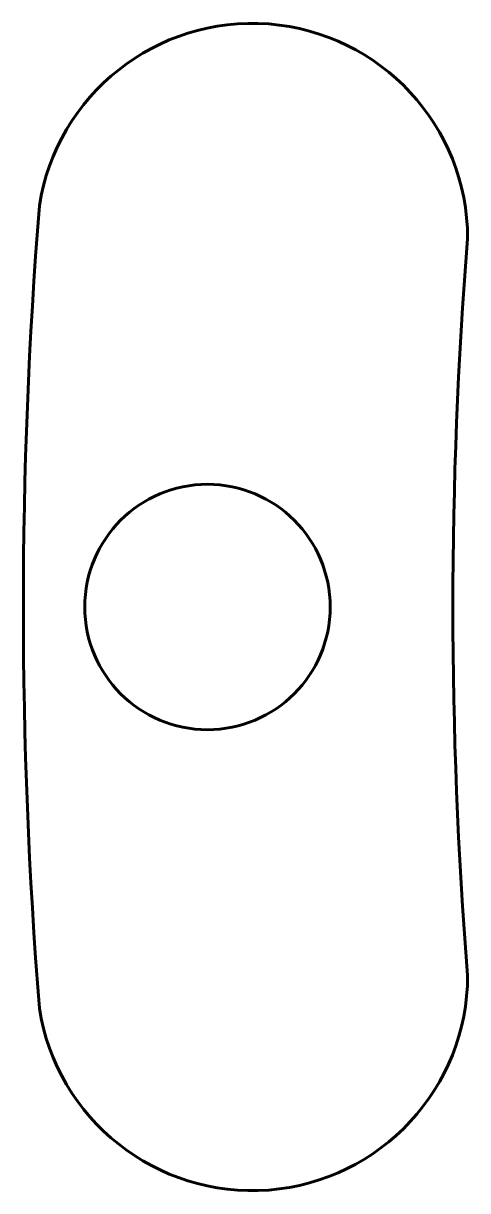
# Model space of a CAD drawing. Header units: millimetres. Extents: x -82 to -74.8, y -9.5 to 9.5.
import ezdxf

# ---------------------------------------------------------------- set-up
doc = ezdxf.new("R2010")
doc.units = ezdxf.units.MM
doc.linetypes.add('K5LT_BASIC', pattern=[0])

msp = doc.modelspace()

# ---------------------------------------------------------------- linework, layer by layer
at = {"color": 150, "linetype": 'K5LT_BASIC', "lineweight": 60, "true_color": 0x0080ff}
msp.add_circle((-79, 0), 2, dxfattribs=at)
for centre, radius, start, end in [((-78.27, 6), 3.51, 0, 171.2328), ((0, 0), 82, 175.42893, 184.57107), ((0, 0), 75, 175.41143, 184.58857), ((-78.27, -6), 3.51, 188.7672, 0)]:
    msp.add_arc(centre, radius, start, end, dxfattribs=at)

doc.saveas('drawing.dxf')
